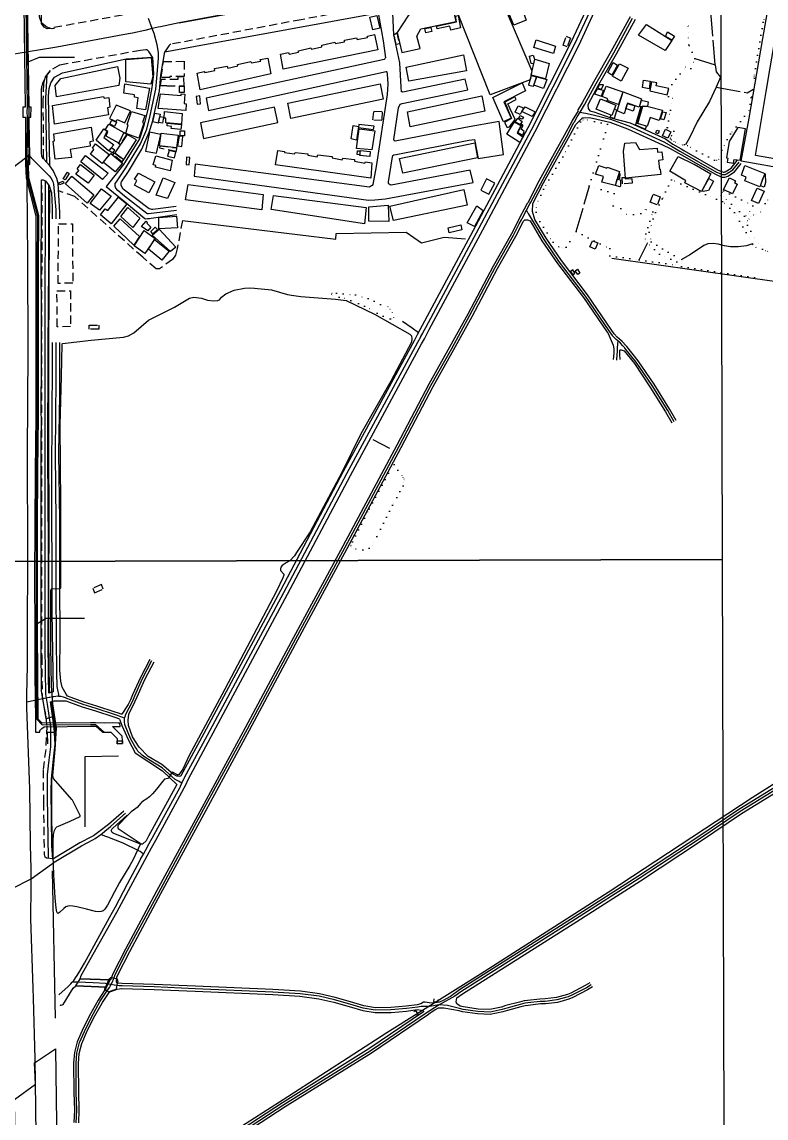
# Model space of a CAD drawing. Header units: millimetres. Extents: x 220021 to 223505, y 489325 to 491820.
# Drawn here: x 222267 to 222722, y 489812 to 490481 of the extents above; entities that cross this region are included whole.
import ezdxf

# ---------------------------------------------------------------- set-up
doc = ezdxf.new("R2010")
doc.units = ezdxf.units.MM
for name, pattern in [('15M2P5', [17.5, 15, -2.5]), ('50M10', [60, 50, -10]), ('5M2P5', [7.5, 5, -2.5]), ('AM4', [4, 0, -4])]:
    doc.linetypes.add(name, pattern=pattern)
for name, color, linetype in [('A0013110', 8, 'Continuous'), ('A0013117', 8, 'Continuous'), ('A0013118', 8, 'Continuous'), ('A0023210', 8, 'Continuous'), ('A0033324', 8, '5M2P5'), ('A0033327', 8, 'Continuous'), ('A0073340', 8, 'Continuous'), ('B0014111', 8, 'Continuous'), ('B0014112', 8, 'Continuous'), ('B0014113', 8, 'Continuous'), ('B0014115', 8, 'Continuous'), ('B0014116', 8, '5M2P5'), ('B0014118', 8, '5M2P5'), ('B0024120', 8, 'B0024120'), ('C0062243', 8, 'Continuous'), ('C0076116', 8, 'Continuous'), ('C0523121', 8, '50M10'), ('D0015112', 8, '15M2P5'), ('D0025111', 8, 'AM4'), ('D0025115', 8, '5M2P5'), ('E0022112', 8, 'Continuous'), ('F0017114', 8, 'Continuous'), ('F0017124', 8, 'Continuous'), ('SC300', 7, 'Continuous'), ('SC521', 1, 'Continuous'), ('SC523', 1, 'Continuous'), ('SC540', 1, 'Continuous'), ('SC982', 7, 'Continuous'), ('SC999', 7, 'Continuous'), ('zd001', 7, 'Continuous')]:
    doc.layers.add(name, color=color, linetype=linetype)
doc.linetypes.add('B0024120', pattern='A,10,-1.75,[133,ltypeshp.shx,S=0.75,R=0,X=0,Y=0],-3.25', length=15)

msp = doc.modelspace()

# ---------------------------------------------------------------- linework, layer by layer
at = {"layer": 'A0013110'}
for points in [[(222808.499, 490378.874), (222736.551, 490391.085), (222706.585, 490396.322), (222711.485, 490422.562), (222719.73, 490471.366), (222728.669, 490522.585)], [(222606.898, 490427.163), (222603.409, 490421.254), (222603.039, 490420.63), (222598.541, 490411.995), (222583.118, 490384.63), (222576.154, 490371.013), (222575.929, 490370.573), (222574.095, 490367.112), (222571.434, 490362.091), (222569.676, 490358.767), (222566.277, 490351.988), (222555.025, 490332.242), (222539.599, 490303.021), (222528.469, 490282.768), (222515.782, 490260.146), (222496.254, 490222.972), (222463.318, 490161.3), (222431.789, 490102.9), (222403.7, 490050.412), (222377.172, 490001.565), (222349.511, 489950.594), (222330.481, 489915.286), (222322.837, 489900.261), (222321.642, 489896.847), (222321.589, 489896.739), (222321.151, 489896.41), (222302.931, 489897.152), (222303.435, 489899.131), (222325.221, 489937.829), (222343.741, 489972.116), (222346.471, 489977.085), (222349.082, 489981.828), (222366.441, 490013.648), (222366.475, 490013.749), (222367.311, 490015.523), (222368.868, 490018.816), (222382.772, 490044.637), (222429.557, 490131.925), (222467.934, 490204.481), (222511.383, 490284.769), (222513.1, 490288.002), (222513.71, 490289.162), (222514.568, 490290.778), (222516.085, 490293.632), (222548.694, 490354.42), (222580.718, 490414.417), (222607.304, 490466.982), (222625.314, 490506.041)], [(222620.585, 490507.725), (222602.802, 490469.157), (222576.282, 490416.723), (222544.286, 490356.78), (222511.675, 490295.988), (222510.313, 490293.426), (222508.68, 490290.338), (222506.977, 490287.131), (222463.526, 490206.839), (222425.143, 490134.275), (222378.368, 490047.003), (222364.431, 490021.122), (222364.372, 490021.004), (222364.357, 490020.973), (222363.968, 490020.821), (222363.801, 490020.757), (222362.568, 490020.839), (222361.941, 490020.892), (222359.709, 490022.142), (222352.704, 490027.882), (222344.502, 490032.791), (222338.827, 490038.498), (222334.846, 490044.859), (222332.413, 490051.797), (222332.091, 490054.988), (222332.519, 490058.768), (222336.335, 490066.244), (222337.618, 490069.387), (222342.339, 490079.813), (222348.055, 490090.742)], [(222361.515, 490368.686), (222347.241, 490366.792), (222346.694, 490366.889), (222346.02, 490367.065), (222345.091, 490367.309), (222329.134, 490379.231), (222327.881, 490381.623), (222327.864, 490381.957), (222327.961, 490383.336), (222328.129, 490383.741), (222332.307, 490390.171), (222340.499, 490403.773), (222344.967, 490414.077), (222346.98, 490420.432), (222351.345, 490439.409), (222352.121, 490448.965), (222354.491, 490463.195), (222373.252, 490466.573), (222484.786, 490487.054)], [(222638.712, 490484.525), (222627.154, 490463.476), (222616.383, 490444.674), (222609.489, 490432.041), (222609.443, 490431.948), (222606.684, 490427.291)], [(222641.788, 490482.855), (222630.206, 490461.764), (222619.437, 490442.966), (222612.805, 490430.81), (222613.163, 490428.541), (222614.041, 490427.116), (222616.633, 490426.528), (222627.001, 490422.912), (222638.72, 490419.852), (222660.262, 490409.957), (222664.778, 490406.755), (222669.834, 490403.817), (222671.569, 490402.81), (222692.12, 490391.06), (222695.438, 490389.695), (222696.184, 490389.683), (222696.557, 490389.773), (222696.657, 490389.8), (222696.72, 490389.839), (222700.401, 490392.214), (222704.17, 490396.789)], [(222290.411, 490361.142), (222290.43, 490365.104), (222289.441, 490382.84), (222288.54, 490385.855), (222286.485, 490390.669), (222284.385, 490393.519), (222283.525, 490436.003), (222284.009, 490440.731), (222285.035, 490444.22), (222287.213, 490447.578), (222292.095, 490450.381), (222331.042, 490458.914), (222347.06, 490459.794), (222347.731, 490449.549), (222346.697, 490441.313), (222344.149, 490428.087), (222341.791, 490418.182), (222339.017, 490410.046), (222329.3, 490394.314), (222318.761, 490381.009), (222330.872, 490370.869), (222342.278, 490361.443), (222342.912, 490361.245), (222343.932, 490361.277), (222345.317, 490361.472), (222346.184, 490361.597), (222361.881, 490363.811)], [(222666.832, 490238.035), (222662.958, 490244.809), (222653.349, 490260.256), (222643.708, 490274.562), (222636.736, 490283.194), (222636.395, 490283.614), (222633.876, 490286.236), (222632.23, 490287.729), (222630.821, 490289.012), (222629.066, 490290.865), (222627.201, 490293.652), (222612.625, 490314.851), (222596.739, 490335.656), (222587.414, 490349.458), (222580.612, 490360.725), (222579.08, 490365.575), (222579.236, 490370.449), (222585.762, 490383.21), (222601.179, 490410.565), (222605.497, 490418.855), (222609.547, 490422.757), (222610.227, 490422.896), (222613.782, 490423.073), (222615.727, 490422.632), (222626.245, 490420.121), (222637.2, 490416.148), (222658.418, 490406.403), (222663.27, 490404.161), (222668.326, 490401.223), (222670.071, 490400.21), (222690.8, 490388.36), (222694.822, 490386.705), (222696.516, 490386.677), (222697.303, 490386.867), (222697.863, 490387.02), (222698.32, 490387.301), (222702.419, 490389.946), (222706.485, 490394.881)], [(222285.767, 490285.701), (222285.688, 490273.126), (222285.463, 490206.374), (222285.554, 490121.072), (222286.287, 490072.418), (222283.704, 490071.586), (222283.479, 490081.341), (222283.416, 490105.038), (222283.465, 490127.949), (222283.6, 490163.069), (222283.216, 490215.717), (222283.376, 490282.422), (222283.733, 490332.902), (222283.681, 490371.656), (222283.643, 490381.879), (222285.358, 490377.071), (222285.725, 490368.196), (222285.781, 490361.165)], [(222744.249, 490024.598), (222705.047, 490000.591), (222680.077, 489983.668), (222643.334, 489959.539), (222604.584, 489934.725), (222534.579, 489890.423), (222528.966, 489886.365), (222526.34, 489884.803), (222524.864, 489884.094), (222522.395, 489882.922), (222518.015, 489882.311), (222516.031, 489882.419), (222513.612, 489882.918), (222513.381, 489882.95), (222512.45, 489882.818), (222510.975, 489881.761), (222508.754, 489881.311), (222501.909, 489880.422), (222492.594, 489879.619), (222483.204, 489879.472), (222476.081, 489880.675), (222467.902, 489883.002), (222458.562, 489885.681), (222449.095, 489887.947), (222437.406, 489889.514), (222420.619, 489890.558), (222373.245, 489892.579), (222348.085, 489893.679), (222328.555, 489894.248), (222325.327, 489894.521), (222325.021, 489895.421), (222325.008, 489895.713), (222325.239, 489898.04), (222325.603, 489899.079), (222333.139, 489913.894), (222352.149, 489949.166), (222379.808, 490000.135), (222406.34, 490048.988), (222434.431, 490101.48), (222465.962, 490159.88), (222498.906, 490221.568), (222518.418, 490258.714), (222531.091, 490281.312), (222542.241, 490301.599), (222557.655, 490330.798), (222568.923, 490350.572), (222572.344, 490357.393), (222573.505, 490359.589), (222574.51, 490360.49), (222575.233, 490360.591), (222575.988, 490360.503), (222577.585, 490359.936), (222584.886, 490347.842), (222594.301, 490333.904), (222610.195, 490313.089), (222624.719, 490291.968), (222625.318, 490291.072), (222628.44, 490283.987), (222628.761, 490281.838), (222628.869, 490279.178), (222628.38, 490275.342)], [(222345.397, 490092.132), (222339.641, 490081.127), (222334.862, 490070.573), (222333.605, 490067.496), (222332.131, 490064.608), (222328.407, 490058.758), (222328.058, 490058.677), (222327.821, 490058.674), (222326.223, 490059.28), (222324.334, 490059.94), (222313.105, 490063.669), (222305.086, 490066.113), (222297.412, 490068.914), (222295.198, 490069.678), (222294.352, 490070.879), (222291.87, 490075.149), (222291.116, 490078.818), (222290.498, 490085.639), (222290.608, 490104.72), (222290.441, 490139.49), (222290.544, 490177.124), (222289.758, 490217.912), (222290.483, 490253.643), (222290.539, 490285.671)], [(222632.719, 490275.351), (222632.524, 490278.528), (222632.507, 490280.963), (222632.891, 490281.211), (222633.35, 490281.151), (222635.062, 490280.492), (222641.292, 490272.778), (222650.831, 490258.624), (222660.382, 490243.271), (222664.228, 490236.545)], [(222329.61, 489999.396), (222320.186, 489991.306), (222314.233, 489986.837), (222310.969, 489984.459), (222309.729, 489983.744), (222302.686, 489980.081), (222286.169, 489970.192), (222285.516, 489978.406), (222285.169, 490011.668), (222285.348, 490019.132), (222286.622, 490031.275), (222287.643, 490040.426), (222287.035, 490050.56), (222284.835, 490066.193), (222287.026, 490066.957), (222294.102, 490066.882), (222296.408, 490066.086), (222304.134, 490063.267), (222312.195, 490060.811), (222323.366, 490057.1), (222325.197, 490056.46), (222326.665, 490055.904), (222326.93, 490055.625), (222327.154, 490055.322), (222328.406, 490051.761), (222332.486, 490042.845), (222336.414, 490035.062), (222353.056, 490024.078), (222361.924, 490015.821), (222361.88, 490015.727), (222344.698, 489984.232), (222343.086, 489981.304), (222341.218, 489979.548), (222340.871, 489979.386), (222340.044, 489979.262), (222339.69, 489979.265), (222323.087, 489986.023), (222322.422, 489986.449), (222321.881, 489987.649), (222322.234, 489988.521), (222322.825, 489989.196), (222331.544, 489997.058)], [(222614.159, 489894.762), (222611.242, 489892.987), (222602.525, 489888.441), (222600.376, 489887.624), (222593.691, 489885.705), (222586.758, 489884.866), (222583.665, 489884.737), (222576.15, 489883.899), (222574.097, 489883.67), (222571.136, 489882.943), (222562.919, 489880.73), (222560.232, 489879.88), (222553.042, 489878.298), (222545.883, 489878.635), (222537.026, 489879.92), (222535.002, 489880.501), (222533.582, 489881.465), (222533.065, 489881.922), (222532.766, 489882.469), (222532.533, 489883), (222532.813, 489885.445), (222536.261, 489887.937), (222606.196, 489932.195), (222644.966, 489957.021), (222681.743, 489981.172), (222706.673, 489998.069), (222745.851, 490022.062)], [(222290.424, 489881.171), (222290.806, 489881.022), (222291.204, 489880.981), (222292.47, 489881.48), (222298.617, 489891.503), (222300.175, 489892.864), (222318.886, 489891.946), (222318.459, 489891.112), (222317.983, 489890.368), (222313.88, 489884.163), (222308.37, 489874.395), (222304.095, 489865.543), (222301.14, 489858.665), (222299.344, 489852.041), (222298.89, 489845.578), (222299.01, 489827.702), (222299.339, 489816.881), (222298.993, 489809.314)], [(222301.987, 489809.106), (222302.341, 489816.859), (222302.01, 489827.758), (222301.89, 489845.482), (222302.316, 489851.539), (222303.98, 489857.675), (222306.825, 489864.297), (222311.03, 489873.005), (222316.44, 489882.597), (222320.497, 489888.732), (222320.857, 489889.294), (222322.77, 489890.115), (222324.312, 489890.524), (222328.108, 489891.275), (222328.385, 489891.252), (222347.975, 489890.681), (222373.115, 489889.581), (222420.461, 489887.562), (222437.114, 489886.526), (222448.545, 489884.993), (222457.798, 489882.779), (222467.078, 489880.118), (222475.419, 489877.745), (222482.976, 489876.468), (222492.746, 489876.621), (222502.231, 489877.438), (222508.739, 489878.284)], [(222615.781, 489892.238), (222612.718, 489890.373), (222603.755, 489885.699), (222601.324, 489884.776), (222594.289, 489882.755), (222587.002, 489881.874), (222583.895, 489881.743), (222576.482, 489880.917), (222574.623, 489880.71), (222571.884, 489880.037), (222563.761, 489877.85), (222561.008, 489876.98), (222553.298, 489875.282), (222545.597, 489875.645), (222536.394, 489876.98), (222534.238, 489877.599), (222525.026, 489879.105), (222523.708, 489879.246), (222521.523, 489879.115), (222519.689, 489878.145), (222517.653, 489876.829), (222516.873, 489876.328), (222515.646, 489875.359), (222480.747, 489851.772), (222428.107, 489818.906), (222378.828, 489786.726)], [(222508.739, 489878.284), (222511.301, 489878.006), (222512.163, 489877.862), (222512.494, 489877.463), (222512.523, 489876.868), (222479.113, 489854.288), (222426.493, 489821.434), (222377.212, 489789.254)]]:
    msp.add_lwpolyline(points, dxfattribs=at)
at = {"layer": 'A0013117'}
msp.add_lwpolyline([(222499.649, 490298.601), (222505.63, 490294.551), (222509.423, 490291.824), (222509.453, 490291.802)], dxfattribs=at)
at = {"layer": 'A0013118'}
msp.add_lwpolyline([(222484.786, 490487.054), (222488.007, 490469.868), (222489.243, 490459.579), (222489.114, 490459.261), (222488.968, 490458.837), (222488.566, 490458.524), (222379.844, 490434.817), (222381.263, 490427.35), (222489.666, 490451.237), (222489.963, 490451.127), (222490.204, 490450.867), (222490.439, 490449.526), (222490.7, 490443.689), (222490.315, 490437.151), (222483.708, 490393.171), (222481.606, 490382.134), (222481.113, 490381.588), (222480.876, 490381.305), (222480.191, 490380.856), (222479.495, 490380.591), (222373.176, 490394.524), (222372.438, 490387.263), (222479.007, 490372.599), (222482.723, 490372.805), (222489.374, 490373.418), (222542.936, 490383.388), (222540.952, 490390.889), (222492.888, 490381.758), (222492.129, 490381.928), (222491.506, 490382.292), (222491.149, 490382.773), (222491.144, 490383.71), (222493.603, 490399.12), (222493.883, 490399.758), (222494.464, 490400.225), (222495.823, 490400.548), (222540.14, 490409.276), (222543.767, 490409.682), (222545.926, 490398.06), (222561.44, 490400.473), (222558.666, 490420.586), (222538.149, 490417.028), (222495.237, 490408.545), (222494.917, 490408.676), (222494.395, 490409.546), (222497.274, 490429.051), (222498.296, 490431.108), (222498.867, 490431.367), (222499.548, 490431.504), (222539.553, 490439.971), (222537.932, 490446.408), (222499.883, 490438.57), (222499.482, 490438.655), (222499.125, 490438.719), (222499.003, 490441.545), (222498.025, 490456.49), (222494.467, 490473.56), (222493.757, 490486.672)], dxfattribs=at)
at = {"layer": 'A0023210'}
for points in [[(222809.338, 490384.665), (222788.745, 490387.952), (222767.202, 490392.465), (222739.621, 490395.65), (222715.292, 490399.807), (222721.728, 490438.887), (222724.161, 490453.291), (222736.334, 490523.386), (222739.202, 490539.899)], [(222276.53, 489748.79), (222275.724, 489818.529), (222275.38, 489848.25), (222274.35, 489885.34), (222274.15, 489891.36), (222272.77, 489933.68), (222273.005, 489953.63), (222273.02, 489954.9), (222272.98, 489958.25), (222272.934, 489963.45), (222272.93, 489963.94), (222272.91, 489964.57), (222272.45, 489978.68), (222272.18, 490013.2), (222270.35, 490062.66), (222270.306, 490063.867), (222270.23, 490065.98), (222270.3, 490068.88), (222270.332, 490070.268), (222270.75, 490088.43), (222270.79, 490107.29), (222270.92, 490155.45), (222270.66, 490218.09), (222271.03, 490280.49), (222271.01, 490337.03), (222270.55, 490382.6), (222270.61, 490383.57), (222271.492, 490398.486), (222271.58, 490399.98), (222271.64, 490400.97), (222272, 490407.16), (222271.671, 490423.951), (222271.407, 490445.069), (222271.39, 490446.42), (222271.02, 490463.14), (222270.73, 490476.57), (222270.72, 490478.29), (222270.717, 490478.779), (222270.564, 490502.386)], [(222289.87, 489887.41), (222295.57, 489892.43), (222296.53, 489893.48), (222297.13, 489894.135), (222298.07, 489895.16), (222298.91, 489896.08), (222300.404, 489898.263), (222300.58, 489898.52), (222302.13, 489900.79), (222305.62, 489906.6), (222320.81, 489934.49), (222324.44, 489941.03), (222331.87, 489955.04), (222339.55, 489969.67), (222339.688, 489969.936), (222339.81, 489970.17), (222341.55, 489973.32), (222344.143, 489978.041), (222344.28, 489978.29), (222346.89, 489983.03), (222363.848, 490014.114), (222364.14, 490014.65), (222364.15, 490014.68), (222365.05, 490016.59), (222366.479, 490019.612), (222366.62, 490019.91), (222366.65, 490019.97), (222380.57, 490045.82), (222427.35, 490133.1), (222465.73, 490205.66), (222509.18, 490285.95), (222510.89, 490289.17), (222510.961, 490289.305), (222511.5, 490290.33), (222512.085, 490291.432), (222512.36, 490291.95), (222513.88, 490294.81), (222546.49, 490355.6), (222578.5, 490415.57), (222605.053, 490468.069), (222622.98, 490506.95)], [(222414.91, 490490.34), (222363.3, 490480.93), (222351.884, 490478.402), (222350.61, 490478.12), (222346.92, 490477.3), (222342.27, 490476.27), (222334.83, 490474.62), (222328.844, 490473.508), (222288.64, 490466.04), (222288.61, 490466.04), (222286.137, 490465.632), (222271.02, 490463.14), (222256.636, 490460.759), (222249.22, 490457.999)], [(222300.49, 489809.21), (222300.84, 489816.87), (222300.51, 489827.73), (222300.39, 489845.53), (222300.83, 489851.79), (222302.56, 489858.17), (222305.46, 489864.92), (222309.7, 489873.7), (222315.16, 489883.38), (222319.24, 489889.55), (222319.72, 489890.3), (222320.7, 489891.814), (222321.28, 489892.71), (222321.71, 489893.58), (222322.883, 489895.971), (222323.03, 489896.27), (222323.04, 489896.3), (222324.22, 489899.67), (222331.81, 489914.59), (222350.83, 489949.88), (222378.49, 490000.85), (222405.02, 490049.7), (222433.11, 490102.19), (222464.64, 490160.59), (222497.58, 490222.27), (222517.1, 490259.43), (222529.78, 490282.04), (222540.92, 490302.31), (222556.34, 490331.52), (222567.6, 490351.28), (222571.01, 490358.08), (222572.313, 490360.544), (222572.76, 490361.39), (222575.42, 490366.41), (222577.26, 490369.88), (222577.49, 490370.33), (222578.026, 490371.33), (222591.447, 490396.389), (222599.86, 490411.28), (222604.35, 490419.9), (222604.7, 490420.49), (222606.396, 490423.362), (222608.19, 490426.4), (222610.761, 490430.741), (222610.98, 490431.11), (222611.04, 490431.23), (222617.91, 490443.82), (222628.68, 490462.62), (222640.25, 490483.69)], [(222361.7, 490366.25), (222344.51, 490364.29), (222344, 490364.28), (222343.68, 490364.38), (222330, 490375.05), (222325.9, 490378.47), (222324.57, 490379.97), (222324.17, 490381.03), (222324.17, 490382.18), (222324.35, 490382.74), (222325.03, 490383.79), (222330.8, 490392.24), (222339.76, 490406.91), (222343.62, 490415.98), (222345.69, 490424.17), (222349.02, 490440.36), (222349.93, 490449.26), (222350.71, 490459.24), (222350.74, 490462.05), (222350.671, 490462.498), (222350.63, 490462.76), (222349.97, 490467.33), (222348.05, 490474.34), (222346.92, 490477.3), (222344.53, 490483.57)], [(222608.19, 490426.4), (222610.23, 490425.93), (222611.369, 490425.672), (222616.18, 490424.58), (222626.82, 490422.04), (222637.96, 490418), (222659.34, 490408.18), (222664.024, 490405.458), (222669.08, 490402.52), (222670.82, 490401.51), (222691.46, 490389.71), (222695.13, 490388.2), (222696.35, 490388.18), (222696.93, 490388.32), (222697.26, 490388.41), (222697.52, 490388.57), (222701.41, 490391.08), (222705.328, 490395.835)], [(222261.67, 490392.43), (222269.567, 490398.446), (222271.58, 490399.98), (222273.019, 490398.517), (222282.94, 490388.43), (222283.992, 490387.358), (222285.06, 490386.27), (222286.09, 490383.87), (222286.54, 490382.36), (222288.08, 490366.65), (222288.09, 490361.153)], [(222665.53, 490237.29), (222661.67, 490244.04), (222652.09, 490259.44), (222642.5, 490273.67), (222635.57, 490282.25), (222635.27, 490282.62), (222634.226, 490283.706), (222632.83, 490285.16), (222631.22, 490286.62), (222630.149, 490287.595), (222629.77, 490287.94), (222627.98, 490289.83), (222627.9, 490289.91), (222625.96, 490292.81), (222611.41, 490313.97), (222595.52, 490334.78), (222586.15, 490348.65), (222576.63, 490364.42), (222576.322, 490364.927), (222575.42, 490366.41)], [(222288.09, 490285.686), (222288.09, 490263.38), (222287.66, 490217.97), (222288.01, 490176.76), (222287.94, 490133.7), (222288.24, 490105.11), (222288.34, 490083.97), (222288.7, 490075.62), (222289.318, 490072.599), (222289.48, 490071.81), (222289.94, 490069.57)], [(222631.22, 490286.62), (222631.05, 490284.6), (222630.875, 490282.469), (222630.72, 490280.59), (222630.48, 490275.346), (222630.46, 490274.9)], [(222365.05, 490016.59), (222362.863, 490017.809), (222360.88, 490018.92), (222352.88, 490025.98), (222344.53, 490030.98), (222343.29, 490031.84), (222342.31, 490032.52), (222340.79, 490033.69), (222340.05, 490034.27), (222338.11, 490036.17), (222337.43, 490037.26), (222336.47, 490038.84), (222333.67, 490043.85), (222330.41, 490051.78), (222330.24, 490052.5), (222329.87, 490054.08), (222329.874, 490054.255), (222329.92, 490056.28), (222330.469, 490057.993), (222330.51, 490058.12), (222330.56, 490058.23), (222334.97, 490066.87), (222336.24, 490069.98), (222340.99, 490080.47), (222346.726, 490091.437)], [(222329.92, 490056.28), (222329.01, 490056.62), (222327.795, 490057.08), (222325.71, 490057.87), (222323.85, 490058.52), (222312.65, 490062.24), (222304.61, 490064.69), (222296.91, 490067.5), (222294.65, 490068.28), (222293.841, 490068.637), (222292.79, 490069.1), (222291.32, 490069.46), (222289.94, 490069.57), (222289.25, 490069.61), (222286.698, 490069.4), (222286.2, 490069.36), (222284.258, 490068.944), (222283.91, 490068.87), (222270.23, 490065.98)], [(222745.05, 490023.33), (222705.86, 489999.33), (222680.91, 489982.42), (222644.15, 489958.28), (222605.39, 489933.46), (222535.42, 489889.18), (222531.658, 489886.46), (222522.18, 489881.16), (222513.593, 489875.781), (222479.93, 489853.03), (222427.3, 489820.17), (222378.02, 489787.99), (222353.34, 489772.53), (222315.64, 489747.7), (222302.428, 489739.539), (222302.17, 489739.38), (222300.23, 489738.18)], [(222250.55, 489951.72), (222256.16, 489950.59), (222260.908, 489952.034), (222272.98, 489958.25), (222285.32, 489967.14), (222285.955, 489967.597), (222287.07, 489968.4), (222303.662, 489978.334), (222310.69, 489981.99), (222312.036, 489982.766), (222312.06, 489982.78), (222315.41, 489985.22), (222316.44, 489985.97), (222319.152, 489988.266), (222319.9, 489988.9), (222321.51, 489990.25), (222330.58, 489998.23)], [(222341.55, 489973.32), (222339.5, 489974.76), (222338.634, 489975.196), (222329.117, 489979.985), (222319.742, 489983.554), (222318.02, 489984.21), (222315.41, 489985.22)], [(222614.97, 489893.5), (222611.98, 489891.68), (222603.14, 489887.07), (222600.85, 489886.2), (222593.99, 489884.23), (222586.88, 489883.37), (222583.78, 489883.24), (222576.316, 489882.408), (222574.36, 489882.19), (222571.51, 489881.49), (222563.34, 489879.29), (222560.62, 489878.43), (222553.17, 489876.79), (222545.74, 489877.14), (222536.71, 489878.45), (222534.62, 489879.05), (222527.19, 489880.83), (222522.18, 489881.16), (222516.25, 489880.22), (222511.12, 489880.26), (222509, 489879.83), (222502.07, 489878.93), (222492.67, 489878.12), (222483.09, 489877.97), (222475.75, 489879.21), (222467.49, 489881.56), (222458.18, 489884.23), (222448.82, 489886.47), (222437.26, 489888.02), (222420.54, 489889.06), (222373.18, 489891.08), (222348.03, 489892.18), (222328.47, 489892.75), (222326.718, 489892.898), (222323.85, 489893.14), (222323.57, 489893.2), (222321.71, 489893.58), (222320.004, 489893.927), (222319.5, 489894.03), (222318.43, 489894.25), (222310.76, 489894.592), (222301.55, 489895.003), (222300.95, 489895.03), (222298.07, 489895.16)]]:
    msp.add_lwpolyline(points, dxfattribs=at)
at = {"layer": 'A0033324'}
for points in [[(222338.762, 490490.924), (222338.288, 490487.717), (222337.443, 490487.176), (222336.038, 490486.877), (222282.751, 490477.169), (222282.224, 490477.33), (222280.974, 490478.173), (222279.257, 490480.484), (222278.98, 490495.217), (222280.562, 490579.058), (222282.417, 490623.656), (222282.65, 490624.003), (222283.429, 490624.708), (222289.548, 490626.602)], [(222484.786, 490487.054), (222482.913, 490489.401), (222482.188, 490489.759), (222480.581, 490490.24), (222480.344, 490490.396), (222476.91, 490489.889), (222437.859, 490482.787), (222358.286, 490467.77), (222357.64, 490467.384), (222357.001, 490466.79), (222354.491, 490463.195)], [(222347.06, 490459.794), (222344.895, 490463.338), (222344.199, 490463.909), (222343.743, 490464.28), (222342.985, 490464.43), (222339.759, 490463.987), (222290.288, 490455.03), (222284.583, 490451.653), (222281.585, 490447.783), (222280.519, 490443.798), (222280.157, 490433.681), (222280.226, 490400.675), (222280.303, 490399.115), (222280.358, 490398.828), (222280.513, 490398.274), (222280.928, 490397.46), (222284.385, 490393.519)], [(222283.643, 490381.879), (222282.299, 490383.784), (222280.586, 490384.706), (222279.855, 490384.774), (222279.338, 490384.686), (222279.066, 490384.317), (222279.432, 490377.109), (222279.317, 490300.15), (222279.181, 490193.451), (222279.366, 490093.891), (222279.684, 490070.186), (222280.606, 490063.379), (222281.9, 490057.528), (222282.424, 490051.538), (222282.144, 490044.568), (222281.862, 490037.244), (222280.795, 490029.861), (222280.259, 490024.544), (222280.449, 490004.832), (222280.893, 489973.032), (222281.096, 489972.315), (222281.351, 489971.765), (222282.309, 489970.98), (222286.133, 489970.646)]]:
    msp.add_lwpolyline(points, dxfattribs=at)
at = {"layer": 'A0033327'}
for points in [[(222282.463, 490395.711), (222281.841, 490434.842), (222282.657, 490449.167)], [(222281.408, 490384.264), (222281.345, 490291.784), (222281.265, 490198.852), (222281.391, 490099.465), (222281.694, 490070.886), (222282.721, 490064.786), (222284.73, 490051.049), (222284.753, 490038.835), (222283.709, 490030.568), (222282.804, 490021.838), (222282.809, 490008.25), (222283.263, 489970.897)]]:
    msp.add_lwpolyline(points, dxfattribs=at)
at = {"layer": 'A0073340'}
for points in [[(222302.931, 489897.152), (222321.151, 489896.41), (222318.886, 489891.946), (222300.175, 489892.864)], [(222287.786, 489854.289), (222289.026, 489763.599), (222276.565, 489755.745), (222276.866, 489742.097), (222264.035, 489733.984), (222262.857, 489823.4), (222275.633, 489832.826), (222274.968, 489845.716)]]:
    msp.add_lwpolyline(points, close=True, dxfattribs=at)
at = {"layer": 'B0014111'}
for points in [[(222575.293, 490482.564), (222567.681, 490479.378), (222561.321, 490494.411), (222569.67, 490497.886)], [(222532.517, 490481.72), (222530.329, 490491.84), (222503.443, 490485.457), (222496.38, 490474.98), (222499.357, 490462.789), (222510.435, 490465.154), (222508.544, 490472.806), (222510.956, 490477.094)], [(222553.884, 490493.708), (222556.955, 490486.137), (222563.082, 490488.169), (222578.758, 490451.586), (222577.58, 490446.069), (222553.309, 490436.912), (222533.794, 490486.125)], [(222481.571, 490476.557), (222479.819, 490484.358), (222484.072, 490485.313), (222485.824, 490477.512)], [(222535.203, 490477.748), (222529.28, 490476.462), (222528.702, 490478.806), (222520.914, 490477.13), (222520.563, 490478.762), (222532.703, 490481.5), (222532.052, 490484.963), (222533.742, 490485.402)], [(222517.001, 490478.026), (222517.609, 490475.465), (222513.908, 490474.658), (222513.269, 490477.329)], [(222660.054, 490463.884), (222643.816, 490473.323), (222648.702, 490479.761), (222664.181, 490470.072)], [(222579.954, 490465.823), (222581.388, 490470.388), (222593.113, 490466.592), (222591.832, 490462.134)], [(222660.249, 490472.585), (222661.605, 490475.391), (222665.769, 490472.747), (222664.285, 490470.247)], [(222346.291, 490459.61), (222347.272, 490447.854), (222346.028, 490443.44), (222330.691, 490444.889), (222330.755, 490458.551)], [(222579.78, 490455.911), (222578.319, 490455.949), (222577.258, 490460.415), (222579.579, 490461.05), (222580.403, 490458.603)], [(222589.247, 490456.035), (222587.048, 490446.744), (222578.262, 490448.914), (222580.451, 490458.589)], [(222625.105, 490450.49), (222628.314, 490456.588), (222630.982, 490455.071), (222627.539, 490448.942)], [(222637.532, 490453.146), (222633.308, 490445.323), (222628.019, 490448.287), (222632.248, 490455.867)], [(222325.768, 490454.281), (222327.108, 490447.081), (222326.56, 490442.557), (222288.445, 490435.639), (222287.696, 490442.681), (222291.026, 490446.929)], [(222619.863, 490442.966), (222619.092, 490440.929), (222621.275, 490440.318), (222622.397, 490442.927)], [(222651.726, 490444.751), (222650.676, 490439.293), (222661.28, 490436.863), (222662.26, 490440.709), (222654.586, 490442.487), (222654.949, 490444.19)], [(222472.801, 490417.644), (222471.622, 490409.273), (222468.422, 490410.103), (222469.648, 490418.145)], [(222473.353, 490416.154), (222482.834, 490414.879), (222481.071, 490403.327), (222471.672, 490404.155)], [(222482.071, 490415.732), (222482.336, 490417.757), (222473.14, 490418.706), (222472.902, 490416.908)], [(222709.211, 490416.111), (222704.418, 490416.925), (222699.224, 490408.296), (222697.579, 490398.399), (222698.358, 490398.269), (222698.015, 490395.725), (222701.811, 490395.106), (222702.185, 490397.399), (222705.92, 490396.949)], [(222479.912, 490402.233), (222479.673, 490399.222), (222473.615, 490399.927), (222474.028, 490402.97)], [(222655.291, 490404.328), (222655.484, 490401.863), (222658.114, 490402.096), (222658.687, 490397.188), (222655.976, 490396.853), (222656.655, 490391.552), (222657.044, 490391.531), (222657.378, 490388.201), (222635.87, 490385.945), (222634.662, 490402.316), (222635.497, 490407.293), (222641.988, 490407.85), (222644.506, 490403.445)], [(222556.02, 490382.921), (222551.067, 490385.668), (222547.474, 490378.732), (222552.337, 490376.336)], [(222689.641, 490384.161), (222686.516, 490378.536), (222683.341, 490377.858), (222682.571, 490378.074), (222686.789, 490385.755)], [(222491.029, 490369.462), (222491.402, 490359.609), (222479.251, 490359.791), (222479.086, 490368.528)], [(222539.242, 490358.834), (222545.064, 490369.056), (222549.072, 490366.361), (222543.656, 490356.59)], [(222535.282, 490357.549), (222535.946, 490354.555), (222528.221, 490352.672), (222527.62, 490355.597)]]:
    msp.add_lwpolyline(points, close=True, dxfattribs=at)
msp.add_lwpolyline([(222672.19, 490384.867), (222662.882, 490390.245), (222668.029, 490399.327), (222677.168, 490394.693), (222677.871, 490394.638), (222688.063, 490388.594), (222682.342, 490377.874), (222672.13, 490383.114), (222672.824, 490384.508), (222672.19, 490384.867)], dxfattribs=at)
at = {"layer": 'B0014112'}
for points in [[(222330.228, 490443.552), (222345.178, 490441.058), (222342.697, 490427.774), (222337.499, 490428.474), (222338.385, 490435.035), (222335.985, 490435.519), (222336.028, 490436.792), (222329.641, 490437.93)], [(222561.457, 490420.304), (222554.872, 490435.301), (222572.738, 490444.144), (222574.89, 490439.352), (222561.669, 490432.606), (222566.084, 490422.62)], [(222576.738, 490442.853), (222579.689, 490442.157), (222581.474, 490447.694), (222578.315, 490448.413)], [(222587.831, 490446.181), (222585.893, 490440.666), (222579.948, 490442.855), (222581.769, 490447.913)], [(222624.072, 490442.099), (222634.257, 490438.68), (222631.634, 490430.938), (222624.766, 490433.357), (222625.162, 490434.445), (222621.658, 490435.905)], [(222364.547, 490436.455), (222364.626, 490437.423), (222366.8, 490437.298), (222366.412, 490431.608), (222367.627, 490431.481), (222367.468, 490427.375), (222350.511, 490428.496), (222351.857, 490437.483)], [(222562.099, 490419.958), (222563.588, 490416.94), (222565.07, 490417.383), (222568.429, 490421.783), (222563.96, 490431.348), (222569.153, 490433.977), (222568.253, 490435.585), (222562.201, 490432.442), (222566.249, 490422.511)], [(222634.427, 490438.816), (222645.734, 490434.37), (222644.196, 490429.298), (222637.052, 490431.804), (222635.065, 490425.235), (222630.74, 490427.1)], [(222325.524, 490421.851), (222330.227, 490419.862), (222333.629, 490427.06), (222324.836, 490430.5), (222320.815, 490422.407), (222324.851, 490420.608)], [(222573.581, 490429.037), (222571.646, 490424.981), (222568.467, 490426.356), (222570.434, 490430.195)], [(222580.784, 490426.435), (222578.872, 490423.589), (222572.542, 490426.622), (222574.567, 490429.527)], [(222630.054, 490430.657), (222627.462, 490424.346), (222617.929, 490428.101), (222620.67, 490434.472)], [(222648.198, 490415.968), (222648.735, 490417.674), (222643.259, 490419.397), (222646.13, 490429.227), (222645.027, 490429.154), (222641.924, 490418.519)], [(222647.036, 490430.055), (222649.693, 490429.851), (222658.508, 490427.572), (222656.533, 490421.297), (222650.976, 490423.045), (222649.229, 490417.58), (222643.433, 490419.415), (222646.503, 490429.931)], [(222342.399, 490424.281), (222340.91, 490420.059), (222341.768, 490419.562), (222338.788, 490410.44), (222330.711, 490413.251), (222332.156, 490418.562), (222331.5, 490418.771), (222334.267, 490426.618)], [(222348.441, 490425.784), (222351.642, 490425.16), (222350.558, 490419.604), (222347.288, 490420.395)], [(222351.496, 490423.678), (222353.7, 490423.234), (222353.118, 490419.543), (222350.751, 490419.916)], [(222365.2, 490425.5), (222364.764, 490418.909), (222355.098, 490419.805), (222355.274, 490422.595), (222354.182, 490422.595), (222354.358, 490426.682)], [(222570.148, 490422.556), (222572.788, 490420.584), (222571.639, 490418.843), (222568.578, 490420.484)], [(222571.59, 490424.353), (222573.569, 490423.295), (222572.694, 490421.994), (222570.806, 490422.759)], [(222658.698, 490426.593), (222660.738, 490426.007), (222659.254, 490421.722), (222657.361, 490422.289)], [(222320.085, 490402.623), (222312.552, 490409.134), (222317.231, 490416.038), (222319.361, 490414.695), (222317.4, 490410.745), (222323.368, 490406.428)], [(222320.4, 490419.005), (222329.468, 490413.796), (222326.409, 490407.46), (222318.688, 490411.656), (222319.855, 490414.523), (222318.242, 490415.555)], [(222322.214, 490421.367), (222325.07, 490420.165), (222323.933, 490417.461), (222320.925, 490419.085)], [(222364.826, 490418.876), (222364.403, 490415.821), (222358.536, 490416.301), (222358.638, 490417.544), (222355.992, 490417.881), (222356.036, 490419.639)], [(222573.161, 490411.28), (222571.395, 490407.71), (222563.512, 490412.889), (222568.077, 490420.372), (222571.962, 490418.092), (222569.655, 490413.69)], [(222573.25, 490412.312), (222574, 490414.512), (222572.152, 490415.93), (222573.238, 490417.807), (222573.141, 490418.414), (222572.536, 490418.75), (222570.132, 490413.932)], [(222655.109, 490415.414), (222656.483, 490414.995), (222655.922, 490413.157), (222654.52, 490413.751)], [(222663.557, 490414.325), (222661.701, 490410.379), (222658.481, 490411.891), (222660.253, 490415.883)], [(222337.318, 490409.353), (222331.482, 490412.662), (222323.956, 490401.529), (222329.554, 490397.312)], [(222342.845, 490402.449), (222349.537, 490401.331), (222352.161, 490412.618), (222345.176, 490414.006)], [(222362.628, 490412.339), (222361.61, 490404.577), (222351.291, 490405.841), (222352.393, 490413.439)], [(222362.325, 490405.769), (222364.867, 490405.435), (222365.577, 490411.399), (222363.412, 490411.656)], [(222363.86, 490414.959), (222366.528, 490414.958), (222366.526, 490411.873), (222363.884, 490411.874)], [(222320.644, 490400.444), (222316.391, 490395.047), (222309.15, 490400.752), (222311.249, 490403.608), (222310.395, 490404.3), (222312.321, 490406.925)], [(222357.277, 490402.897), (222356.294, 490399.481), (222360.544, 490398.392), (222361.316, 490401.925)], [(222306.142, 490399.808), (222319.923, 490389.069), (222316.604, 490385.188), (222303.265, 490396.002)], [(222328.63, 490395.264), (222324.153, 490389.799), (222317.012, 490395.7), (222321.613, 490401.042)], [(222359.151, 490396.927), (222357.771, 490390.484), (222348.818, 490392.645), (222349.078, 490393.723), (222347.514, 490394.101), (222349.175, 490399.559)], [(222303.128, 490394.371), (222311.428, 490387.794), (222307.84, 490382.871), (222300.314, 490388.448), (222302.125, 490390.736), (222301.073, 490391.8)], [(222338.415, 490388.99), (222348.464, 490383.732), (222344.735, 490377.049), (222336.14, 490381.795), (222337.459, 490384.609), (222336.151, 490385.375)], [(222632.26, 490390.014), (222629.599, 490381.463), (222621.499, 490383.49), (222622.532, 490386.996), (222617.593, 490388.487), (222619.532, 490393.78), (222624.596, 490392.204), (222624.763, 490392.715)], [(222708.778, 490393.643), (222720.97, 490388.929), (222717.934, 490380.811), (222708.739, 490384.339), (222709.665, 490386.609), (222706.784, 490387.853)], [(222307.12, 490370.755), (222293.851, 490382.497), (222297.838, 490387.218), (222311.125, 490375.792)], [(222360.652, 490383.38), (222356.192, 490373.666), (222349.336, 490375.679), (222353.654, 490386.149)], [(222704.03, 490382.396), (222701.308, 490376.475), (222695.84, 490379.14), (222699.347, 490386.23), (222703.003, 490384.388), (222702.437, 490383.322)], [(222321.877, 490374.982), (222314.631, 490366.388), (222308.969, 490370.553), (222315.845, 490379.571)], [(222720.613, 490378.127), (222717.074, 490370.444), (222712.868, 490372.281), (222716.376, 490379.864)], [(222331.388, 490370.359), (222321.784, 490358.131), (222315.194, 490363.683), (222318.082, 490367.367), (222319.719, 490366.242), (222326.327, 490374.477)], [(222327.689, 490362.576), (222332.017, 490367.999), (222339.233, 490361.572), (222335.052, 490355.941)], [(222362.297, 490355.656), (222350.913, 490355.078), (222350.875, 490361.949), (222361.664, 490362.726)], [(222335.631, 490345.121), (222323.349, 490356.601), (222327.268, 490361.154), (222339.139, 490350.348)], [(222340.242, 490356.432), (222343.244, 490359.721), (222343.858, 490359.161), (222343.544, 490358.545), (222345.942, 490356.028), (222344.291, 490353.846)], [(222346.021, 490353.531), (222348.681, 490356.129), (222350.046, 490354.741), (222347.269, 490352.04)], [(222348.623, 490349.223), (222342.438, 490340.066), (222335.816, 490344.704), (222341.876, 490354.025)], [(222348.365, 490348.517), (222357.168, 490341.341), (222352.815, 490335.981), (222344.619, 490342.614)], [(222351.101, 490354.848), (222361.253, 490343.957), (222358.121, 490341.329), (222346.827, 490351.262)], [(222603.834, 490330.114), (222602.299, 490329.111), (222603.636, 490327.065), (222605.027, 490328.036)]]:
    msp.add_lwpolyline(points, close=True, dxfattribs=at)
at = {"layer": 'B0014113'}
for points in [[(222317.214, 490435.872), (222317.556, 490434.869), (222320.31, 490435.177), (222321.02, 490429.424), (222319.587, 490428.956), (222320.212, 490424.761), (222287.245, 490419.026), (222285.937, 490430.35)], [(222309.561, 490417.123), (222310.724, 490408.583), (222308.766, 490408.171), (222308.98, 490405.602), (222296.866, 490403.419), (222297.514, 490398.6), (222287.61, 490397.632), (222286.447, 490408.651), (222287.17, 490408.814), (222286.811, 490412.98)]]:
    msp.add_lwpolyline(points, close=True, dxfattribs=at)
at = {"layer": 'B0014115'}
for points in [[(222484.674, 490464.305), (222426.852, 490452.592), (222425.159, 490461.65), (222430.029, 490462.734), (222430.454, 490461.646), (222436.208, 490462.891), (222436.108, 490463.816), (222443.668, 490465.657), (222444.096, 490464.814), (222450.382, 490466.235), (222450.366, 490467.304), (222458.316, 490469.083), (222458.846, 490468.2), (222464.37, 490469.308), (222464.375, 490470.17), (222471.627, 490471.736), (222472.054, 490470.686), (222478.38, 490471.923), (222478.342, 490472.623), (222482.676, 490473.631)], [(222374.368, 490450.102), (222378.683, 490451.083), (222379.106, 490450.505), (222385.128, 490451.754), (222384.911, 490452.906), (222392.66, 490454.409), (222393.003, 490453.238), (222399.17, 490454.502), (222398.966, 490455.467), (222407.003, 490457.337), (222407.49, 490456.432), (222413.142, 490457.452), (222412.819, 490458.502), (222417.442, 490459.329), (222419.352, 490449.799), (222376.21, 490439.947)], [(222538.71, 490451.513), (222503.629, 490445.235), (222502.019, 490453.781), (222536.921, 490461.331)], [(222487.978, 490434.328), (222431.53, 490422.494), (222429.779, 490431.874), (222486.005, 490443.553)], [(222549.965, 490426.903), (222504.382, 490417.347), (222502.68, 490426.61), (222548.162, 490436.202)], [(222376.272, 490419.777), (222378.154, 490410.223), (222423.494, 490420.016), (222421.518, 490429.393)], [(222480.303, 490385.998), (222422.086, 490394.093), (222423.68, 490402.808), (222427.659, 490402.366), (222427.679, 490401.75), (222433.85, 490400.838), (222434.12, 490401.717), (222441.873, 490400.815), (222441.829, 490399.995), (222447.59, 490399.054), (222447.989, 490400.345), (222456.805, 490399.15), (222456.781, 490398.35), (222462.974, 490397.237), (222463.223, 490398.12), (222470.423, 490397.347), (222470.38, 490396.444), (222476.734, 490395.188), (222477.087, 490396.028), (222481.044, 490395.309)], [(222545.465, 490398.457), (222499.946, 490389.12), (222497.948, 490398.038), (222543.801, 490407.663)], [(222413.723, 490366.731), (222367.288, 490372.723), (222368.826, 490382.157), (222414.581, 490376.114)], [(222476.528, 490358.211), (222419.416, 490366.919), (222420.966, 490375.489), (222477.427, 490368.17)], [(222539.264, 490369.481), (222494.163, 490360.202), (222492.022, 490368.975), (222537.098, 490379.142)]]:
    msp.add_lwpolyline(points, close=True, dxfattribs=at)
at = {"layer": 'B0014116'}
for points in [[(222494.597, 490473.714), (222496.195, 490474.849), (222497.835, 490468.016), (222495.838, 490467.537)], [(222599.696, 490472.651), (222602.241, 490471.541), (222600.265, 490466.116), (222597.798, 490467.257)], [(222353.775, 490457.259), (222366.403, 490457.401), (222366.296, 490448.1), (222357.678, 490448.172), (222357.572, 490447.374), (222352.338, 490447.578)], [(222366.364, 490442.316), (222366.103, 490447.79), (222362.486, 490447.782), (222362.569, 490446.284), (222352.328, 490446.29), (222351.746, 490442.662), (222355.828, 490442.66), (222355.828, 490442.291)], [(222363.535, 490442.165), (222366.33, 490442.174), (222366.342, 490438.292), (222363.522, 490438.283)], [(222646.231, 490441.363), (222646.983, 490445.831), (222650.995, 490445.24), (222650.303, 490440.655)], [(222375.924, 490436.278), (222373.777, 490435.926), (222374.271, 490431.254), (222376.438, 490431.482)], [(222621.16, 490435.976), (222622.381, 490439.626), (222618.555, 490440.346), (222616.95, 490437.421)], [(222636.114, 490428.49), (222637.206, 490431.527), (222641.528, 490430.125), (222640.496, 490426.945)], [(222649.532, 490429.978), (222649.907, 490432.455), (222645.494, 490433.525), (222644.494, 490430.035), (222645.689, 490429.692), (222646.668, 490430.228)], [(222482.188, 490426.875), (222487.382, 490426.608), (222487.104, 490421.178), (222481.69, 490421.533)], [(222626.628, 490423.335), (222629.192, 490422.588), (222630.612, 490427.464), (222628.966, 490427.944), (222627.479, 490424.303), (222626.95, 490424.446)], [(222329.761, 490413.885), (222331.327, 490412.795), (222327.185, 490406.595), (222326.346, 490407.156)], [(222321.763, 490404.515), (222320.684, 490402.96), (222322.896, 490401.425), (222323.954, 490403.1)], [(222361.73, 490404.471), (222361.539, 490402.246), (222351.615, 490404.278), (222351.813, 490405.743)], [(222472.166, 490402.686), (222473.758, 490402.601), (222473.636, 490400.322), (222471.958, 490400.411)], [(222323.017, 490400.458), (222323.929, 490401.516), (222329.369, 490397.352), (222328.297, 490395.893)], [(222367.645, 490394.371), (222369.495, 490394.198), (222369.841, 490398.61), (222367.786, 490398.771)], [(222293.732, 490384.888), (222292.474, 490385.659), (222295.18, 490389.697), (222296.237, 490388.914)], [(222632.489, 490385.865), (222632.554, 490388.686), (222631.932, 490388.834), (222631.224, 490386.203)], [(222720.609, 490380.583), (222718.398, 490381.422), (222720.855, 490388.492), (222721.204, 490388.406), (222721.359, 490383.26)], [(222290.21, 490381.99), (222289.809, 490383.109), (222292.433, 490384.105), (222292.961, 490382.856)], [(222632.847, 490384.91), (222632.866, 490381.06), (222632.397, 490380.644), (222629.729, 490381.505), (222630.871, 490385.388)], [(222634.043, 490382.468), (222633.797, 490386.433), (222635.696, 490386.438), (222635.697, 490385.673), (222639.793, 490385.903), (222640.028, 490382.928)], [(222652.839, 490376.177), (222657.146, 490374.508), (222655.324, 490369.641), (222650.97, 490371.272)], [(222289.597, 490358.023), (222298.13, 490358.122), (222298.387, 490321.902), (222289.494, 490321.73)], [(222618.928, 490346.451), (222617.338, 490342.734), (222614.138, 490344.165), (222615.654, 490347.797)], [(222605.224, 490329.498), (222606.577, 490330.36), (222607.939, 490328.074), (222606.757, 490327.206)], [(222288.667, 490317.119), (222296.909, 490317.149), (222297.041, 490295.34), (222288.9, 490295.246)], [(222308.346, 490293.778), (222308.376, 490296.309), (222314.285, 490296.298), (222314.284, 490293.798)]]:
    msp.add_lwpolyline(points, close=True, dxfattribs=at)
at = {"layer": 'B0014118'}
msp.add_lwpolyline([(222311.691, 490132.823), (222317.01, 490135.047), (222315.859, 490137.799), (222310.54, 490135.575)], close=True, dxfattribs=at)
at = {"layer": 'B0024120'}
for points in [[(222284.438, 490072.181), (222284.15, 490074.072), (222283.82, 490103.395), (222283.653, 490134.856), (222283.886, 490178.438), (222283.773, 490219.661), (222283.644, 490276.882), (222283.878, 490321.853), (222284.272, 490378.606)], [(222365.321, 490360.111), (222458.92, 490348.807), (222459.287, 490352.133), (222501.882, 490353.115), (222511.232, 490346.504), (222525.149, 490350.043), (222538.173, 490348.872)], [(222915.578, 490290.92), (222817.546, 490307.977), (222730.913, 490322.293), (222627.519, 490337.034)], [(222286.233, 489973.078), (222285.803, 489978.41), (222285.503, 490002.671), (222285.619, 490020.09), (222287.631, 490037.24), (222287.829, 490040.305), (222287.568, 490051.605), (222285.362, 490066.106)], [(222285.788, 489963.063), (222287.553, 489873.114)]]:
    msp.add_lwpolyline(points, dxfattribs=at)
at = {"layer": 'C0062243'}
msp.add_lwpolyline([(222481.602, 490226.423), (222491.762, 490221.124)], dxfattribs=at)
at = {"layer": 'C0076116'}
for points in [[(222518.777, 489884.833), (222518.604, 489883.343), (222521.585, 489882.998), (222521.757, 489884.488)], [(222508.277, 489874.465), (222509.546, 489875.265), (222507.946, 489877.802), (222506.677, 489877.002)]]:
    msp.add_lwpolyline(points, dxfattribs=at)
at = {"layer": 'C0523121'}
msp.add_lwpolyline([(222363.3, 490480.931), (222414.915, 490490.338)], dxfattribs=at)
at = {"layer": 'D0015112'}
for points in [[(222690.554, 490455.23), (222687.865, 490490.461)], [(222678.309, 490459.135), (222690.554, 490455.23)], [(222690.554, 490455.23), (222691.256, 490450.889), (222693.924, 490447.69), (222691.174, 490441.519)], [(222691.174, 490441.519), (222687.285, 490432.792), (222679.751, 490420.346), (222674.903, 490410.597), (222672.566, 490406.428)], [(222691.174, 490441.519), (222710.237, 490438.173), (222713.665, 490440.068)], [(222605.798, 490353.354), (222613.968, 490381.266)], [(222644.333, 490336.134), (222649.254, 490346.257)], [(222713.436, 490345.963), (222709.888, 490344.667), (222704.772, 490344.123), (222700.105, 490344.156), (222696.328, 490344.729), (222692.534, 490345.672), (222689.509, 490346.163), (222686.153, 490345.828), (222683.718, 490344.957), (222679.796, 490342.166), (222675.264, 490339.102), (222669.842, 490336.16)]]:
    msp.add_lwpolyline(points, dxfattribs=at)
at = {"layer": 'D0025111'}
for points in [[(222726.565, 490519.418), (222720.016, 490481.347), (222714.333, 490448.001), (222714.713, 490447.136), (222713.665, 490440.068), (222712.734, 490435.304), (222710.69, 490423.566), (222708.64, 490423.781), (222700.004, 490413.145), (222694.643, 490403.176), (222692.79, 490398.106)], [(222692.79, 490398.106), (222692.674, 490397.558), (222692.146, 490396.883), (222691.651, 490396.862), (222690.195, 490397.021), (222673.916, 490405.678), (222673.673, 490405.784), (222672.566, 490406.428), (222672.06, 490406.46), (222671.627, 490406.365), (222671.321, 490406.218), (222670.699, 490406.197), (222669.94, 490406.303), (222669.107, 490406.546), (222668.253, 490406.905), (222667.494, 490407.369), (222666.608, 490407.792), (222665.691, 490408.256), (222664.837, 490408.721), (222664.162, 490409.154), (222663.719, 490409.523), (222663.477, 490409.84), (222663.329, 490410.198), (222663.298, 490410.515), (222663.393, 490410.81), (222663.899, 490411.411), (222664.068, 490411.674), (222664.153, 490412.075), (222665.446, 490414.627), (222661.268, 490416.958), (222663.34, 490427.475), (222664.533, 490434.571), (222662.09, 490435.959), (222664.139, 490443.182), (222672.604, 490454.012), (222675.712, 490453.002), (222678.309, 490459.135), (222674.673, 490467.492), (222674.279, 490472.303), (222674.119, 490475.149), (222674.085, 490478.667), (222674.235, 490479.007), (222675.901, 490482.457)], [(222644.333, 490336.134), (222666.336, 490333.089), (222667.243, 490334.893), (222656.62, 490339.63), (222649.254, 490346.257), (222648.3, 490347.115), (222648.071, 490348.77), (222648.363, 490351.929), (222652.655, 490365.489), (222647.882, 490366.821), (222645.347, 490364.388), (222640.793, 490363.839), (222633.548, 490363.79), (222633.092, 490367.475), (222628.33, 490369.047), (222628.938, 490376.553), (222613.968, 490381.266), (222613.765, 490381.33), (222618.093, 490396.041), (222622.535, 490409.966), (222624.96, 490418.99), (222611.962, 490421.532), (222610.873, 490421.644), (222609.967, 490421.431), (222608.414, 490420.443), (222597.601, 490399.064), (222585.761, 490379.354), (222581.754, 490370.185), (222581.395, 490368.229), (222581.265, 490365.266), (222583.515, 490359.527), (222591.665, 490346.918), (222595.148, 490343.996), (222596.547, 490343.545), (222597.803, 490343.358), (222598.967, 490343.438), (222599.677, 490343.826), (222605.798, 490353.354), (222626.409, 490342.964), (222626.359, 490338.621), (222644.333, 490336.134)], [(222722.737, 490341.327), (222721.309, 490341.59), (222719.578, 490342.575), (222715.307, 490343.867), (222713.784, 490345.344), (222713.436, 490345.963), (222709.613, 490352.757), (222702.536, 490364.962), (222695.223, 490371.663), (222684.804, 490376.084), (222663.927, 490385.061), (222658.374, 490373.357), (222654.156, 490365.07), (222651.247, 490356.38), (222650.402, 490352.938), (222651.477, 490347.152), (222669.842, 490336.16)], [(222722.618, 490372.714), (222721.098, 490370.521), (222718.448, 490365.354), (222716.191, 490364.069), (222714.703, 490363.542), (222714.018, 490363.469), (222712.456, 490362.373), (222711.359, 490361.097), (222710.504, 490359.99), (222709.986, 490359.168), (222710.439, 490357.248), (222714.854, 490349.251), (222716.835, 490346.382), (222719.112, 490344.83), (222722.623, 490343.541)], [(222669.842, 490336.16), (222670.43, 490335.807), (222670.064, 490332.164), (222722.392, 490324.136)]]:
    msp.add_lwpolyline(points, dxfattribs=at)
for points in [[(222713.711, 490369.134), (222710.902, 490364.515), (222709.569, 490362.993), (222708.47, 490362.881), (222700.712, 490370.15), (222695.613, 490374.533), (222694.312, 490375.482), (222695.095, 490377.314), (222695.697, 490378.286)], [(222476.555, 490307.887), (222468.217, 490311.362), (222461.082, 490313.294), (222456.534, 490314.706), (222456.202, 490315.128), (222456.608, 490315.71), (222459.455, 490315.841), (222471.025, 490314.75), (222478.654, 490312.572), (222486.332, 490308.943), (222490.852, 490307.684), (222492.045, 490306.098), (222493.437, 490303.94), (222494.172, 490301.062), (222493.82, 490300.188), (222492.747, 490299.991), (222492.141, 490300.043), (222487.809, 490301.71), (222479.707, 490306.127)], [(222494.642, 490211.175), (222499.911, 490203.399), (222500.479, 490202.406), (222500.653, 490201.417), (222500.557, 490199.974), (222500.17, 490198.184), (222493.625, 490186.383), (222484.136, 490167.256), (222481.182, 490161.508), (222479.404, 490160.063), (222475.413, 490159.063), (222471.185, 490159.472), (222469.65, 490159.789), (222468.428, 490160.465), (222468.113, 490161.387), (222468.233, 490161.893), (222469.161, 490163.876), (222479.442, 490184.055), (222491.144, 490205.798)]]:
    msp.add_lwpolyline(points, close=True, dxfattribs=at)
at = {"layer": 'D0025115'}
msp.add_lwpolyline([(222365.321, 490360.111), (222362.176, 490343.04), (222361.04, 490338.999), (222359.326, 490336.339), (222351.355, 490330.617), (222349.317, 490330.7), (222341.083, 490337.694), (222299.56, 490374.808), (222289.697, 490378.244)], dxfattribs=at)
at = {"layer": 'E0022112'}
msp.add_lwpolyline([(222305.916, 489746.01), (222311.142, 489749.625), (222334.602, 489764.85), (222373.667, 489789.422), (222429.614, 489825.306), (222490.062, 489864.402), (222547.258, 489900.146), (222625.307, 489950.007), (222713.274, 490007.862), (222763.855, 490039.977), (222811.447, 490070.571), (222853.095, 490097.219), (222873.26, 490108.355), (222893.239, 490119.04), (222913.837, 490128.194), (222937.409, 490137.026), (222957.669, 490142.921), (222980.922, 490148.108), (223012.302, 490154.025), (223039.325, 490156.694), (223059.358, 490157.18), (223079.288, 490156.705), (223079.458, 490156.695)], dxfattribs=at)
at = {"layer": 'F0017114', "elevation": 25}
msp.add_lwpolyline([(222317.848, 489890.944), (222320.849, 489897.267), (222321.424, 489897.791), (222321.603, 489897.843), (222325.207, 489897.308), (222325.463, 489897.006), (222325.882, 489895.38), (222325.765, 489895.031), (222324.672, 489890.408), (222324.161, 489890.129), (222320.789, 489889.014), (222320.51, 489888.828), (222317.95, 489890.57)], close=True, dxfattribs=at)
at = {"layer": 'F0017124', "elevation": 25}
msp.add_lwpolyline([(222409.276, 490318.924), (222419.634, 490317.753), (222429.401, 490314.931), (222431.983, 490314.547), (222437.62, 490313.681), (222458.716, 490312.109), (222465.411, 490311.212), (222482.577, 490303.046), (222504.287, 490290.749), (222505.141, 490289.724), (222505.483, 490288.016), (222505.312, 490285.966), (222492.663, 490262.055), (222474.372, 490229.945), (222462.697, 490206.213), (222443.381, 490170.004), (222435.005, 490157.365), (222433.756, 490155.494), (222430.884, 490152.408), (222428.63, 490151.044), (222426.316, 490149.562), (222425.367, 490148.436), (222425.248, 490147.369), (222425.248, 490146.361), (222427.324, 490144.109), (222427.22, 490143.556), (222426.628, 490142.012), (222422.724, 490133.773), (222406.703, 490103.296), (222389.416, 490070.521), (222369.376, 490033.51), (222365.5, 490025.081), (222363.499, 490022.306), (222363.09, 490021.775), (222362.233, 490021.775), (222359.332, 490023.204), (222358.924, 490023.163), (222356.882, 490019.735), (222356.392, 490019.449), (222354.356, 490018.957), (222353.342, 490017.895), (222349.487, 490012.885), (222347.112, 490010.055), (222345.154, 490008.217), (222343.062, 490006.695), (222342.107, 490006.144), (222340.294, 490004.831), (222339.836, 490004.316), (222337.772, 490001.739), (222336.855, 490001.052), (222333.932, 489999.047), (222332.155, 489997.329), (222325.962, 489990.815), (222325.904, 489989.498), (222326.019, 489988.983), (222339.546, 489979.878), (222339.718, 489979.534), (222335.333, 489969.917), (222333.294, 489966.254), (222326.991, 489955.96), (222323.751, 489950.136), (222319.5, 489942.114), (222317.938, 489939.718), (222316.914, 489938.704), (222315.728, 489938.154), (222314.196, 489938.036), (222312.17, 489938.302), (222306.656, 489939.648), (222300.807, 489941.125), (222298.448, 489941.55), (222296.626, 489941.662), (222295.251, 489941.473), (222294.174, 489941.021), (222292.801, 489939.96), (222290.306, 489937.56), (222289.622, 489937.135), (222289.323, 489937.086), (222289.051, 489937.198), (222288.573, 489938.094), (222288.157, 489940.224), (222287.572, 489946.531), (222286.82, 489960.555), (222286.439, 489972.134), (222286.413, 489981.252), (222286.669, 489985.211), (222287.18, 489987.744), (222287.971, 489989.336), (222288.682, 489989.959), (222289.591, 489990.43), (222296.86, 489993.423), (222302.85, 489996.248), (222302.951, 489996.551), (222302.951, 489996.921), (222298.139, 490006.135), (222297.884, 490006.547), (222286.545, 490019.45), (222286.165, 490021.198), (222287.686, 490037.078), (222288.36, 490050.438), (222286.104, 490064.939), (222285.374, 490075.94), (222284.864, 490100.265), (222284.865, 490134.138), (222285.595, 490135.158), (222290.699, 490135.377), (222291.063, 490135.887), (222291.063, 490153.59), (222290.999, 490187.107), (222290.761, 490235.215), (222291.544, 490264.978), (222291.83, 490284.547), (222291.842, 490284.673), (222291.901, 490284.792), (222291.994, 490284.902), (222292.097, 490284.951), (222309.595, 490286.994), (222329.365, 490288.825), (222332.404, 490289.646), (222335.564, 490291.661), (222344.61, 490299.358), (222360.451, 490307.168), (222369.62, 490312.73), (222372.207, 490313.402), (222376.957, 490312.714), (222380.578, 490311.589), (222384.534, 490311.006), (222387.04, 490311.224), (222387.926, 490311.803), (222389.187, 490313.242), (222391.882, 490315.28), (222396.918, 490317.582), (222403.258, 490318.799), (222406.468, 490319.031)], close=True, dxfattribs=at)
at = {"layer": 'SC300', "linetype": 'Continuous'}
msp.add_lwpolyline([(222326.357, 490032.992), (222305.696, 490032.749), (222305.728, 489989.868)], dxfattribs=at)
at = {"layer": 'SC521'}
msp.add_lwpolyline([(222268.193, 490507.038), (222269.273, 490429.528), (222269.266, 490429.416), (222267.95, 490429.322), (222267.858, 490427.01), (222267.962, 490423.34), (222269.592, 490423.27), (222269.546, 490404.493), (222269.526, 490394.784), (222269.811, 490386.036), (222275.9, 490362.714), (222275.709, 490331.793), (222275.763, 490301.153), (222275.777, 490270.059), (222275.717, 490254.372), (222275.731, 490240.469), (222275.414, 490207.053), (222275.202, 490173.471), (222275.072, 490142.622), (222275.149, 490109.638), (222275.236, 490082.764), (222275.53, 490055.606), (222275.569, 490047.763), (222278.171, 490047.796), (222278.2, 490048.765), (222279.529, 490050.023), (222280.943, 490051.068), (222309.287, 490051.366), (222312.343, 490051.398), (222316.485, 490047.786), (222321.516, 490047.786), (222325.474, 490043.902), (222325.516, 490042.399), (222325.533, 490040.629), (222328.752, 490040.751), (222328.741, 490042.384), (222328.562, 490045.355), (222322.568, 490051.237), (222326.162, 490051.134), (222327.259, 490051.091), (222327.157, 490053.163), (222326.077, 490053.132), (222322.782, 490053.365), (222317.662, 490053.317), (222312.333, 490053.353), (222311.564, 490053.349), (222309.266, 490053.338), (222279.723, 490053.191), (222277.226, 490055.695), (222276.936, 490082.77), (222276.849, 490109.644), (222276.772, 490142.62), (222276.902, 490173.462), (222277.114, 490207.04), (222277.431, 490240.462), (222277.417, 490254.371), (222277.457, 490270.219), (222277.463, 490301.154), (222277.409, 490331.789), (222277.601, 490362.927), (222271.504, 490386.281), (222271.233, 490394.575), (222272.044, 490394.437), (222272.104, 490404.659), (222271.266, 490404.667), (222271.292, 490423.262), (222272.792, 490423.313), (222272.904, 490429.335), (222271.67, 490429.42), (222271.673, 490429.478), (222270.595, 490506.898)], dxfattribs=at)
at = {"layer": 'SC523', "color": 1, "linetype": 'Continuous'}
msp.add_lwpolyline([(222270.344, 490509.944), (222269.392, 490507.084), (222270.473, 490429.503), (222270.301, 490426.431)], dxfattribs=at)
at = {"layer": 'SC523'}
msp.add_lwpolyline([(222270.301, 490426.431), (222270.442, 490423.266), (222270.406, 490404.58), (222270.38, 490394.68), (222270.658, 490386.158), (222276.75, 490362.82), (222276.559, 490331.791), (222276.613, 490301.153), (222276.617, 490270.139), (222276.567, 490254.372), (222276.581, 490240.466), (222276.264, 490207.047), (222276.052, 490173.466), (222275.922, 490142.621), (222275.999, 490109.641), (222276.086, 490082.767), (222276.378, 490055.65), (222279.584, 490052.124), (222309.276, 490052.352), (222312.338, 490052.376), (222317.465, 490047.786)], dxfattribs=at)
at = {"layer": 'SC540', "linetype": 'Continuous'}
msp.add_lwpolyline([(222325.516, 490042.399), (222328.741, 490042.384), (222328.752, 490040.751), (222325.533, 490040.629)], close=True, dxfattribs=at)
at = {"layer": 'SC982', "linetype": 'Continuous'}
for points in [[(222270.094, 490456.721), (222277.966, 490459.896), (222299.347, 490459.896)], [(222275.989, 490113.767), (222282.014, 490117.428), (222305.537, 490117.428)]]:
    msp.add_lwpolyline(points, dxfattribs=at)
at = {"layer": 'SC999', "color": 3, "linetype": 'Continuous'}
for points in [[(222287.276, 490477.35), (222285.794, 490477.245), (222283.572, 490477.758), (222281.851, 490478.673), (222280.313, 490479.98), (222279.496, 490480.816), (222278.992, 490481.704), (222278.243, 490483.671), (222278.129, 490484.754), (222278.24, 490493.773), (222278.261, 490501.75), (222278.309, 490502.774), (222278.515, 490523.799), (222278.658, 490540.171), (222278.801, 490559.184), (222278.892, 490568.607), (222279.004, 490577.191), (222279.135, 490593.154), (222279.208, 490603.183), (222279.35, 490603.719), (222279.725, 490604.171)], [(222284.185, 490450.914), (222282.726, 490449.229), (222281.62, 490447.609), (222280.616, 490445.743), (222279.869, 490443.853), (222279.464, 490442.093)], [(222280.246, 490397.518), (222279.504, 490399.41), (222279.236, 490401.409), (222279.275, 490427.539), (222279.304, 490439.599), (222279.464, 490442.093)], [(222286.058, 490057.024), (222282.115, 490055.94), (222281.285, 490060.984), (222279.28, 490072.819), (222279.174, 490081.888), (222279.148, 490091.871), (222279.076, 490104.932), (222279.043, 490115.813), (222279.046, 490141.013), (222279.085, 490168.273), (222279.086, 490179.112), (222279.071, 490198.182), (222279.135, 490229.37), (222279.172, 490234.429), (222279.112, 490247.458), (222279.189, 490270.325), (222279.162, 490301.582), (222279.161, 490334.769), (222279.175, 490363.357), (222279.301, 490385.087), (222280.272, 490385.032), (222282.1, 490384.187)], [(222286.856, 490047.578), (222282.764, 490047.573), (222282.93, 490040.561)]]:
    msp.add_lwpolyline(points, dxfattribs=at)
at = {"layer": 'zd001'}
for points in [[(222248.57, 490706.84), (222693.54, 490708.02), (222695.02, 490153.13), (222250.02, 490151.95), (222248.57, 490706.84)], [(222250.02, 490151.95), (222695.02, 490153.13), (222696.51, 489598.24), (222251.48, 489597.06), (222250.02, 490151.95)]]:
    msp.add_lwpolyline(points, dxfattribs=at)

doc.saveas('drawing.dxf')
